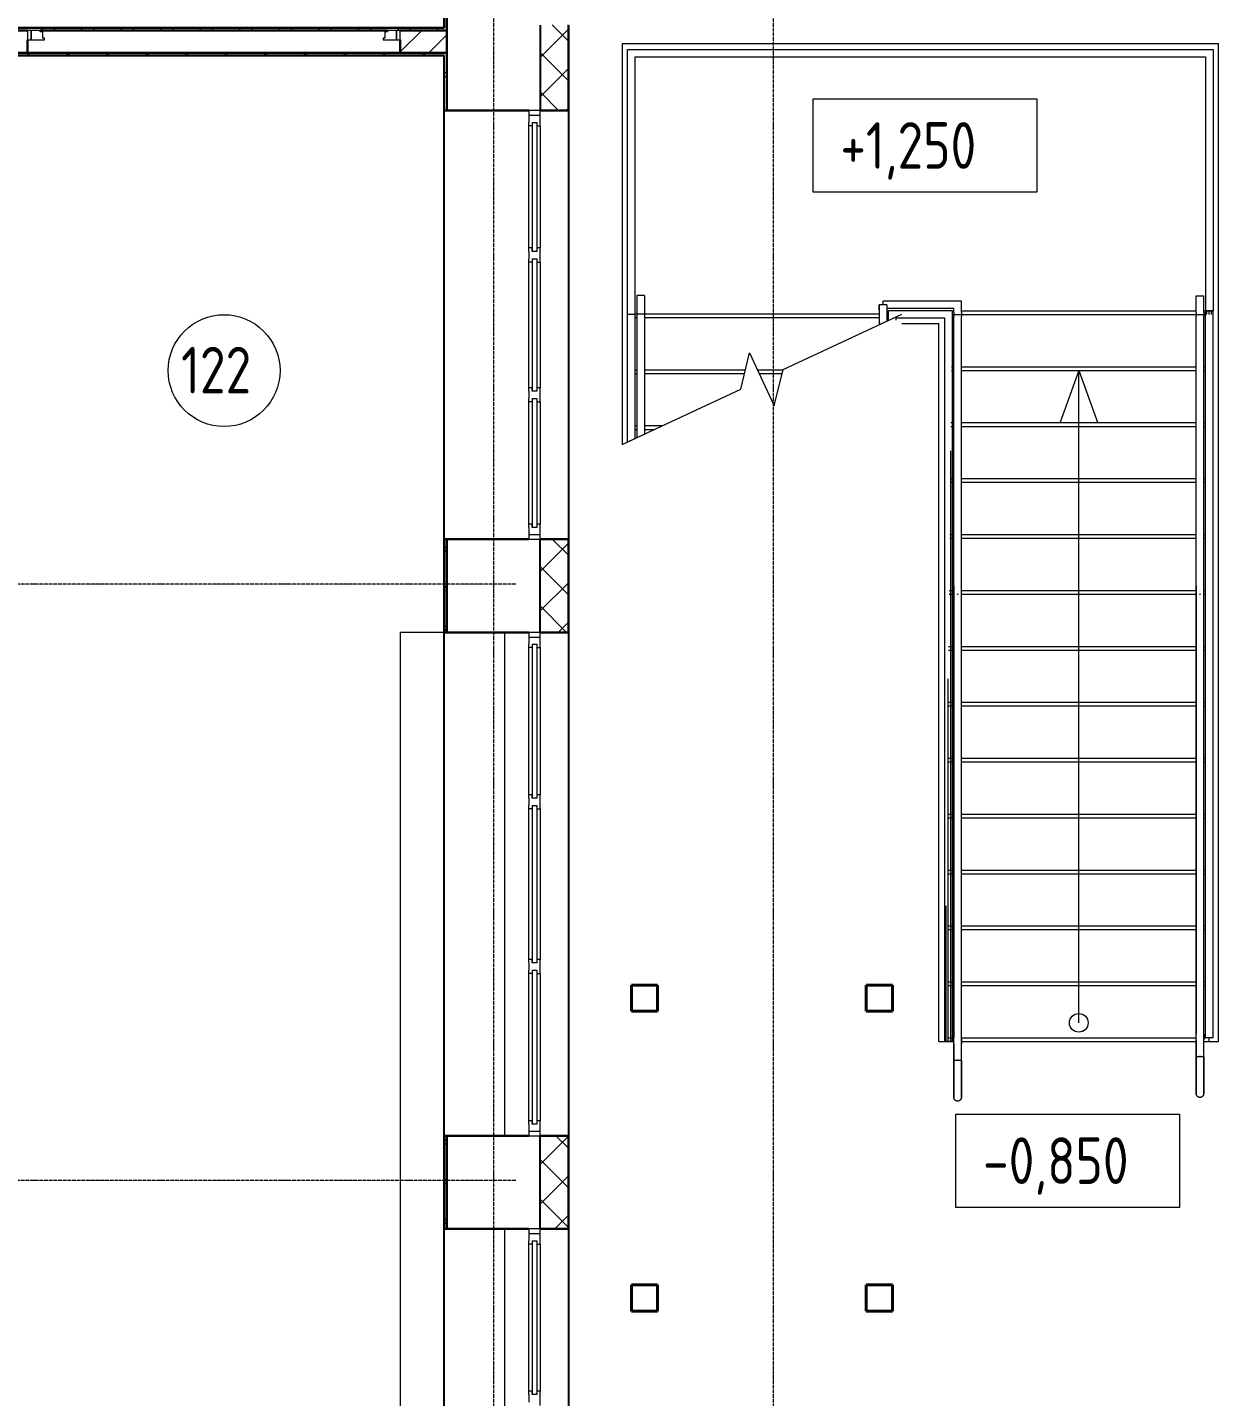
# Model space of a CAD drawing. Header units: millimetres. Extents: x -695119 to 412940, y -249585 to 622758.
# Drawn here: x 142063 to 148453, y -43080 to -35734 of the extents above; entities that cross this region are included whole.
import ezdxf

# ---------------------------------------------------------------- set-up
doc = ezdxf.new("R2010")
doc.units = ezdxf.units.MM
doc.linetypes.add('ADSK_Линия сетки', pattern=[25, 20, -2.5, 0, -2.5])
for name, color, linetype, lineweight in [('Каркас_Импост', 8, 'Continuous', 9), ('Лестницы', 8, 'Continuous', 9), ('Линии', 7, 'Continuous', 9), ('Марки помещений', 8, 'Continuous', 20), ('Монтажный зазор', 8, 'Continuous', 9), ('Несущие колонны', 252, 'Continuous', 18), ('Ограждение', 8, 'Continuous', 9), ('Оси', 252, 'Continuous', 9), ('Остекление', 8, 'Continuous', 9), ('Перекрытия', 7, 'Continuous', 18), ('Поручни', 8, 'Continuous', 9), ('Стены разрез', 7, 'Continuous', 30), ('Стены штриховка', 7, 'Continuous', 9), ('Текстовые примечания', 7, 'Continuous', 9), ('Типовые аннотации', 8, 'Continuous', 18), ('Элементы узлов', 8, 'Continuous', 18)]:
    doc.layers.add(name, color=color, linetype=linetype, lineweight=lineweight)
doc.layers.add('Стены', color=194, linetype='Continuous')
doc.styles.add('GOST 2.304 type A_1', font='', dxfattribs={"height": 350})
doc.styles.get('GOST 2.304 type A_1').set_extended_font_data('GOST 2.304 type A')

# ---------------------------------------------------------------- blocks, each defined once
blk = doc.blocks.new('1 этаж')
at = {"layer": 'Каркас_Импост', "color": 251, "true_color": 0x636466}
for p, q in [((-32686.8, -116927.4), (-32735.8, -116927.4)), ((-32735.8, -116927.4), (-32735.8, -116977.4)), ((-32686.8, -116935.4), (-32686.8, -116927.4)), ((-32672.8, -116935.4), (-32686.8, -116935.4)), ((-32672.8, -116969.4), (-32672.8, -116935.4)), ((-30824.8, -116935.4), (-30838.8, -116935.4)), ((-30838.8, -116935.4), (-30838.8, -116969.4)), ((-30824.8, -116927.4), (-30824.8, -116935.4)), ((-30775.8, -116927.4), (-30824.8, -116927.4)), ((-30775.8, -116977.4), (-30775.8, -116927.4)), ((-32735.8, -116977.4), (-32663.8, -116977.4)), ((-32663.8, -116969.4), (-32672.8, -116969.4)), ((-32663.8, -116977.4), (-32663.8, -116969.4)), ((-30838.8, -116969.4), (-30847.8, -116969.4)), ((-30847.8, -116969.4), (-30847.8, -116977.4)), ((-30847.8, -116977.4), (-30775.8, -116977.4)), ((-30065.8, -118094.4), (-30065.8, -117438.4)), ((-30005.8, -117438.4), (-30005.8, -118094.4)), ((-30065.8, -118844.4), (-30065.8, -118170.4)), ((-30005.8, -118170.4), (-30005.8, -118844.4)), ((-30065.8, -119576.4), (-30065.8, -118920.4)), ((-30005.8, -118920.4), (-30005.8, -119576.4)), ((-30065.8, -121027.7), (-30065.8, -120238.4)), ((-30005.8, -120238.4), (-30005.8, -121027.7)), ((-30065.8, -121911), (-30065.8, -121103.7)), ((-30005.8, -121103.7), (-30005.8, -121911)), ((-30065.8, -122776.4), (-30065.8, -121987)), ((-30005.8, -121987), (-30005.8, -122776.4)), ((-30065.8, -124227.7), (-30065.8, -123438.4)), ((-30005.8, -123438.4), (-30005.8, -124227.7))]:
    blk.add_line(p, q, dxfattribs=at)
at = {"layer": 'Каркас_Импост', "color": 251, "lineweight": 18, "true_color": 0x636466}
for p, q in [((-30005.8, -117357.4), (-30065.8, -117357.4)), ((-30065.8, -117357.4), (-30065.8, -117420.4)), ((-30005.8, -117438.4), (-30005.8, -117357.4)), ((-30065.8, -117438.4), (-30065.8, -117420.4)), ((-30047.8, -117438.4), (-30065.8, -117438.4)), ((-30047.8, -117420.4), (-30047.8, -117438.4)), ((-30047.8, -117420.4), (-30023.8, -117420.4)), ((-30023.8, -117420.4), (-30023.8, -117438.4)), ((-30023.8, -117438.4), (-30005.8, -117438.4)), ((-30065.8, -118112.4), (-30065.8, -118094.4)), ((-30047.8, -118094.4), (-30065.8, -118094.4)), ((-30065.8, -118112.4), (-30065.8, -118152.4)), ((-30047.8, -118112.4), (-30047.8, -118094.4)), ((-30023.8, -118112.4), (-30047.8, -118112.4)), ((-30005.8, -118094.4), (-30023.8, -118094.4)), ((-30023.8, -118094.4), (-30023.8, -118112.4)), ((-30005.8, -118170.4), (-30005.8, -118094.4)), ((-30065.8, -118170.4), (-30065.8, -118152.4)), ((-30047.8, -118170.4), (-30065.8, -118170.4)), ((-30047.8, -118152.4), (-30047.8, -118170.4)), ((-30047.8, -118152.4), (-30023.8, -118152.4)), ((-30023.8, -118152.4), (-30023.8, -118170.4)), ((-30023.8, -118170.4), (-30005.8, -118170.4)), ((-30065.8, -118862.4), (-30065.8, -118844.4)), ((-30047.8, -118844.4), (-30065.8, -118844.4)), ((-30047.8, -118862.4), (-30047.8, -118844.4)), ((-30005.8, -118844.4), (-30023.8, -118844.4)), ((-30023.8, -118844.4), (-30023.8, -118862.4)), ((-30005.8, -118920.4), (-30005.8, -118844.4)), ((-30065.8, -118862.4), (-30065.8, -118902.4)), ((-30065.8, -118920.4), (-30065.8, -118902.4)), ((-30047.8, -118920.4), (-30065.8, -118920.4)), ((-30023.8, -118862.4), (-30047.8, -118862.4)), ((-30047.8, -118902.4), (-30047.8, -118920.4)), ((-30047.8, -118902.4), (-30023.8, -118902.4)), ((-30023.8, -118902.4), (-30023.8, -118920.4)), ((-30023.8, -118920.4), (-30005.8, -118920.4)), ((-30065.8, -119594.4), (-30065.8, -119576.4)), ((-30047.8, -119576.4), (-30065.8, -119576.4)), ((-30047.8, -119594.4), (-30047.8, -119576.4)), ((-30005.8, -119576.4), (-30023.8, -119576.4)), ((-30023.8, -119576.4), (-30023.8, -119594.4)), ((-30005.8, -119657.4), (-30005.8, -119576.4)), ((-30065.8, -119594.4), (-30065.8, -119657.4)), ((-30065.8, -119657.4), (-30005.8, -119657.4)), ((-30023.8, -119594.4), (-30047.8, -119594.4)), ((-30005.8, -120157.4), (-30065.8, -120157.4)), ((-30065.8, -120157.4), (-30065.8, -120220.4)), ((-30005.8, -120238.4), (-30005.8, -120157.4)), ((-30065.8, -120238.4), (-30065.8, -120220.4)), ((-30047.8, -120238.4), (-30065.8, -120238.4)), ((-30047.8, -120220.4), (-30047.8, -120238.4)), ((-30047.8, -120220.4), (-30023.8, -120220.4)), ((-30023.8, -120220.4), (-30023.8, -120238.4)), ((-30023.8, -120238.4), (-30005.8, -120238.4)), ((-30065.8, -121045.7), (-30065.8, -121027.7)), ((-30047.8, -121027.7), (-30065.8, -121027.7)), ((-30065.8, -121045.7), (-30065.8, -121085.7)), ((-30047.8, -121045.7), (-30047.8, -121027.7)), ((-30023.8, -121045.7), (-30047.8, -121045.7)), ((-30005.8, -121027.7), (-30023.8, -121027.7)), ((-30023.8, -121027.7), (-30023.8, -121045.7)), ((-30005.8, -121103.7), (-30005.8, -121027.7)), ((-30065.8, -121103.7), (-30065.8, -121085.7)), ((-30047.8, -121103.7), (-30065.8, -121103.7)), ((-30047.8, -121085.7), (-30047.8, -121103.7)), ((-30047.8, -121085.7), (-30023.8, -121085.7)), ((-30023.8, -121085.7), (-30023.8, -121103.7)), ((-30023.8, -121103.7), (-30005.8, -121103.7)), ((-30065.8, -121929), (-30065.8, -121911)), ((-30047.8, -121911), (-30065.8, -121911)), ((-30065.8, -121929), (-30065.8, -121969)), ((-30047.8, -121929), (-30047.8, -121911)), ((-30023.8, -121929), (-30047.8, -121929)), ((-30005.8, -121911), (-30023.8, -121911)), ((-30023.8, -121911), (-30023.8, -121929)), ((-30005.8, -121987), (-30005.8, -121911)), ((-30065.8, -121987), (-30065.8, -121969)), ((-30047.8, -121987), (-30065.8, -121987)), ((-30047.8, -121969), (-30047.8, -121987)), ((-30047.8, -121969), (-30023.8, -121969)), ((-30023.8, -121969), (-30023.8, -121987)), ((-30023.8, -121987), (-30005.8, -121987)), ((-30065.8, -122794.4), (-30065.8, -122776.4)), ((-30047.8, -122776.4), (-30065.8, -122776.4)), ((-30065.8, -122794.4), (-30065.8, -122857.4)), ((-30047.8, -122794.4), (-30047.8, -122776.4)), ((-30023.8, -122794.4), (-30047.8, -122794.4)), ((-30005.8, -122776.4), (-30023.8, -122776.4)), ((-30023.8, -122776.4), (-30023.8, -122794.4)), ((-30005.8, -122857.4), (-30005.8, -122776.4)), ((-30065.8, -122857.4), (-30005.8, -122857.4)), ((-30005.8, -123357.4), (-30065.8, -123357.4)), ((-30065.8, -123357.4), (-30065.8, -123420.4)), ((-30005.8, -123438.4), (-30005.8, -123357.4)), ((-30065.8, -123438.4), (-30065.8, -123420.4)), ((-30047.8, -123438.4), (-30065.8, -123438.4)), ((-30047.8, -123420.4), (-30047.8, -123438.4)), ((-30047.8, -123420.4), (-30023.8, -123420.4)), ((-30023.8, -123420.4), (-30023.8, -123438.4)), ((-30023.8, -123438.4), (-30005.8, -123438.4)), ((-30065.8, -124245.7), (-30065.8, -124227.7)), ((-30047.8, -124227.7), (-30065.8, -124227.7)), ((-30065.8, -124245.7), (-30065.8, -124285.7)), ((-30047.8, -124245.7), (-30047.8, -124227.7)), ((-30023.8, -124245.7), (-30047.8, -124245.7)), ((-30005.8, -124227.7), (-30023.8, -124227.7)), ((-30023.8, -124227.7), (-30023.8, -124245.7)), ((-30005.8, -124303.7), (-30005.8, -124227.7))]:
    blk.add_line(p, q, dxfattribs=at)
at = {"layer": 'Лестницы', "color": 251, "true_color": 0x636466}
for p, q in [((-29565.8, -116999.4), (-29565.8, -118473.1)), ((-26365.8, -116999.4), (-29565.8, -116999.4)), ((-26365.8, -118127.7), (-26365.8, -116999.4)), ((-26365.8, -122351.5), (-26365.8, -118127.7)), ((-29565.8, -118473.1), (-29565.8, -119148.8)), ((-28185.8, -118449.4), (-29495.8, -118449.4)), ((-29485.8, -118469.4), (-29495.8, -118469.4)), ((-28185.8, -118469.4), (-29445.8, -118469.4)), ((-28702.5, -118746.3), (-28065.8, -118449.4)), ((-28135.8, -118449.4), (-28145.8, -118449.4)), ((-28135.8, -118469.4), (-28145.8, -118469.4)), ((-27796.5, -118451.5), (-26435.8, -118451.5)), ((-27795.9, -118431.5), (-27785.8, -118431.5)), ((-27745.8, -118431.5), (-26485.8, -118431.5)), ((-26445.8, -118431.5), (-26435.8, -118431.5)), ((-26415.8, -118451.5), (-26415.8, -118431.5)), ((-28065.8, -118499.4), (-27865.8, -118499.4)), ((-27865.8, -122351.5), (-27865.8, -118499.4)), ((-28929.1, -118851.9), (-28881.8, -118657.5)), ((-28881.8, -118657.5), (-28749.8, -118940.7)), ((-29485.8, -118749.4), (-29495.8, -118749.4)), ((-29485.8, -118769.4), (-29495.8, -118769.4)), ((-28904.2, -118749.4), (-29445.8, -118749.4)), ((-28909, -118769.4), (-29445.8, -118769.4)), ((-28703.3, -118749.4), (-28839, -118749.4)), ((-28708.1, -118769.4), (-28829.7, -118769.4)), ((-28749.8, -118940.7), (-28702.5, -118746.3)), ((-27798.9, -118751.5), (-27785.8, -118751.5)), ((-27798.7, -118731.5), (-27785.8, -118731.5)), ((-27745.8, -118731.5), (-26485.8, -118731.5)), ((-27745.8, -118751.5), (-26485.8, -118751.5)), ((-26445.8, -118731.5), (-26435.8, -118731.5)), ((-26445.8, -118751.5), (-26435.8, -118751.5)), ((-29565.8, -119148.8), (-28929.1, -118851.9)), ((-29485.8, -119049.4), (-29495.8, -119049.4)), ((-29485.8, -119069.4), (-29495.8, -119069.4)), ((-29352.5, -119049.4), (-29445.8, -119049.4)), ((-29395.4, -119069.4), (-29445.8, -119069.4)), ((-27802, -119051.5), (-27785.8, -119051.5)), ((-27801.8, -119031.5), (-27785.8, -119031.5)), ((-27745.8, -119031.5), (-26485.8, -119031.5)), ((-27745.8, -119051.5), (-26485.8, -119051.5)), ((-26445.8, -119031.5), (-26435.8, -119031.5)), ((-26445.8, -119051.5), (-26435.8, -119051.5)), ((-27805.2, -119351.5), (-27785.8, -119351.5)), ((-27805, -119331.5), (-27785.8, -119331.5)), ((-27745.8, -119331.5), (-26485.8, -119331.5)), ((-27745.8, -119351.5), (-26485.8, -119351.5)), ((-26445.8, -119331.5), (-26435.8, -119331.5)), ((-26445.8, -119351.5), (-26435.8, -119351.5)), ((-27808.2, -119651.5), (-27785.8, -119651.5)), ((-27808.1, -119631.5), (-27785.8, -119631.5)), ((-27745.8, -119631.5), (-26485.8, -119631.5)), ((-27745.8, -119651.5), (-26485.8, -119651.5)), ((-26445.8, -119631.5), (-26435.8, -119631.5)), ((-26445.8, -119651.5), (-26435.8, -119651.5)), ((-27811.2, -119951.5), (-27785.8, -119951.5)), ((-27811, -119931.5), (-27785.8, -119931.5)), ((-27745.8, -119931.5), (-26485.8, -119931.5)), ((-27745.8, -119951.5), (-26485.8, -119951.5)), ((-26445.8, -119931.5), (-26435.8, -119931.5)), ((-26445.8, -119951.5), (-26435.8, -119951.5)), ((-27814.1, -120231.5), (-27785.8, -120231.5)), ((-27745.8, -120231.5), (-26485.8, -120231.5)), ((-26445.8, -120231.5), (-26435.8, -120231.5)), ((-27814.3, -120251.5), (-27785.8, -120251.5)), ((-27745.8, -120251.5), (-26485.8, -120251.5)), ((-26445.8, -120251.5), (-26435.8, -120251.5)), ((-27815.8, -120551.5), (-27815.8, -120406.7)), ((-27815.8, -120531.5), (-27785.8, -120531.5)), ((-27745.8, -120531.5), (-26485.8, -120531.5)), ((-26445.8, -120531.5), (-26435.8, -120531.5)), ((-27815.8, -120851.5), (-27815.8, -120551.5)), ((-27815.8, -120551.5), (-27785.8, -120551.5)), ((-27745.8, -120551.5), (-26485.8, -120551.5)), ((-26445.8, -120551.5), (-26435.8, -120551.5)), ((-27815.8, -120831.5), (-27785.8, -120831.5)), ((-27745.8, -120831.5), (-26485.8, -120831.5)), ((-26445.8, -120831.5), (-26435.8, -120831.5)), ((-27815.8, -121151.5), (-27815.8, -120851.5)), ((-27815.8, -120851.5), (-27785.8, -120851.5)), ((-27745.8, -120851.5), (-26485.8, -120851.5)), ((-26445.8, -120851.5), (-26435.8, -120851.5)), ((-27815.8, -121131.5), (-27785.8, -121131.5)), ((-27745.8, -121131.5), (-26485.8, -121131.5)), ((-26445.8, -121131.5), (-26435.8, -121131.5)), ((-27815.8, -121451.5), (-27815.8, -121151.5)), ((-27815.8, -121151.5), (-27785.8, -121151.5)), ((-27745.8, -121151.5), (-26485.8, -121151.5)), ((-26445.8, -121151.5), (-26435.8, -121151.5)), ((-27815.8, -121431.5), (-27785.8, -121431.5)), ((-27815.8, -121751.5), (-27815.8, -121451.5)), ((-27815.8, -121451.5), (-27785.8, -121451.5)), ((-27745.8, -121431.5), (-26485.8, -121431.5)), ((-27745.8, -121451.5), (-26485.8, -121451.5)), ((-26445.8, -121431.5), (-26435.8, -121431.5)), ((-26445.8, -121451.5), (-26435.8, -121451.5)), ((-27815.8, -121731.5), (-27785.8, -121731.5)), ((-27815.8, -122051.5), (-27815.8, -121751.5)), ((-27815.8, -121751.5), (-27785.8, -121751.5)), ((-27745.8, -121731.5), (-26485.8, -121731.5)), ((-27745.8, -121751.5), (-26485.8, -121751.5)), ((-26445.8, -121731.5), (-26435.8, -121731.5)), ((-26445.8, -121751.5), (-26435.8, -121751.5)), ((-27815.8, -122031.5), (-27785.8, -122031.5)), ((-27815.8, -122351.5), (-27815.8, -122051.5)), ((-27815.8, -122051.5), (-27785.8, -122051.5)), ((-27745.8, -122031.5), (-26485.8, -122031.5)), ((-27745.8, -122051.5), (-26485.8, -122051.5)), ((-26445.8, -122031.5), (-26435.8, -122031.5)), ((-26445.8, -122051.5), (-26435.8, -122051.5)), ((-27865.8, -122351.5), (-27815.8, -122351.5)), ((-27815.8, -122331.5), (-27785.8, -122331.5)), ((-27815.8, -122351.5), (-27785.8, -122351.5)), ((-27745.8, -122331.5), (-26485.8, -122331.5)), ((-27745.8, -122351.5), (-26485.8, -122351.5)), ((-26445.8, -122331.5), (-26435.8, -122331.5)), ((-26445.8, -122351.5), (-26415.8, -122351.5)), ((-26415.8, -122351.5), (-26415.8, -122331.5)), ((-26415.8, -122351.5), (-26365.8, -122351.5))]:
    blk.add_line(p, q, dxfattribs=at)
at = {"layer": 'Линии', "color": 251, "true_color": 0x636466}
for p, q in [((-28540.9, -117295), (-27340.9, -117295)), ((-28540.9, -117795), (-28540.9, -117295)), ((-27340.9, -117295), (-27340.9, -117795)), ((-27340.9, -117795), (-28540.9, -117795)), ((-27775.4, -122741.5), (-26575.4, -122741.5)), ((-27775.4, -123241.5), (-27775.4, -122741.5)), ((-26575.4, -122741.5), (-26575.4, -123241.5)), ((-26575.4, -123241.5), (-27775.4, -123241.5))]:
    blk.add_line(p, q, dxfattribs=at)
at = {"layer": 'Марки помещений', "color": 251, "true_color": 0x636466}
blk.add_circle((-31700.7, -118752.3), 300, dxfattribs=at)
at = {"layer": 'Монтажный зазор', "color": 251, "true_color": 0x636466}
for p, q in [((-32755.8, -116927.4), (-32755.8, -116977.4)), ((-32735.8, -116927.4), (-32755.8, -116927.4)), ((-32735.8, -116977.4), (-32735.8, -116927.4)), ((-30755.8, -116927.4), (-30775.8, -116927.4)), ((-30775.8, -116927.4), (-30775.8, -116977.4)), ((-30755.8, -116977.4), (-30755.8, -116927.4)), ((-32755.8, -116977.4), (-32735.8, -116977.4)), ((-30775.8, -116977.4), (-30755.8, -116977.4)), ((-30065.8, -117382.4), (-30005.8, -117382.4)), ((-30065.8, -119632.4), (-30005.8, -119632.4)), ((-30065.8, -120182.4), (-30005.8, -120182.4)), ((-30065.8, -122832.4), (-30005.8, -122832.4)), ((-30065.8, -123382.4), (-30005.8, -123382.4))]:
    blk.add_line(p, q, dxfattribs=at)
at = {"layer": 'Несущие колонны', "color": 251, "lineweight": 40, "true_color": 0x636466}
for p, q in [((-29515.8, -122189.4), (-29515.8, -122049.4)), ((-29515.8, -122049.4), (-29375.8, -122049.4)), ((-29375.8, -122049.4), (-29515.8, -122049.4)), ((-29515.8, -122049.4), (-29515.8, -122189.4)), ((-29375.8, -122049.4), (-29375.8, -122189.4)), ((-29375.8, -122189.4), (-29375.8, -122049.4)), ((-28255.8, -122189.4), (-28255.8, -122049.4)), ((-28255.8, -122049.4), (-28115.8, -122049.4)), ((-28115.8, -122049.4), (-28255.8, -122049.4)), ((-28255.8, -122049.4), (-28255.8, -122189.4)), ((-28115.8, -122049.4), (-28115.8, -122189.4)), ((-28115.8, -122189.4), (-28115.8, -122049.4)), ((-29375.8, -122189.4), (-29515.8, -122189.4)), ((-29515.8, -122189.4), (-29375.8, -122189.4)), ((-28115.8, -122189.4), (-28255.8, -122189.4)), ((-28255.8, -122189.4), (-28115.8, -122189.4)), ((-29515.8, -123797.4), (-29515.8, -123657.4)), ((-29515.8, -123657.4), (-29375.8, -123657.4)), ((-29375.8, -123657.4), (-29515.8, -123657.4)), ((-29515.8, -123657.4), (-29515.8, -123797.4)), ((-29375.8, -123657.4), (-29375.8, -123797.4)), ((-29375.8, -123797.4), (-29375.8, -123657.4)), ((-28255.8, -123797.4), (-28255.8, -123657.4)), ((-28255.8, -123657.4), (-28115.8, -123657.4)), ((-28115.8, -123657.4), (-28255.8, -123657.4)), ((-28255.8, -123657.4), (-28255.8, -123797.4)), ((-28115.8, -123657.4), (-28115.8, -123797.4)), ((-28115.8, -123797.4), (-28115.8, -123657.4)), ((-29375.8, -123797.4), (-29515.8, -123797.4)), ((-29515.8, -123797.4), (-29375.8, -123797.4)), ((-28115.8, -123797.4), (-28255.8, -123797.4)), ((-28255.8, -123797.4), (-28115.8, -123797.4))]:
    blk.add_line(p, q, dxfattribs=at)
at = {"layer": 'Ограждение', "color": 251, "true_color": 0x636466}
for p, q in [((-29445.8, -118349.4), (-29485.8, -118349.4)), ((-29485.8, -118349.4), (-29485.8, -118437.6)), ((-29445.8, -118349.4), (-29445.8, -118437.6)), ((-28145.8, -118399.4), (-28185.8, -118399.4)), ((-28185.8, -118399.4), (-28185.8, -118427)), ((-28185.8, -118427), (-28185.8, -118399.4)), ((-28165.8, -118399.4), (-28165.8, -118379.4)), ((-28115.8, -118379.4), (-28165.8, -118379.4)), ((-28115.8, -118379.4), (-28165.8, -118379.4)), ((-28145.8, -118399.4), (-28145.8, -118427)), ((-27745.8, -118379.4), (-28115.8, -118379.4)), ((-27745.8, -118439.7), (-27745.8, -118379.4)), ((-26485.8, -118351.5), (-26445.8, -118351.5)), ((-26485.8, -118439.7), (-26485.8, -118351.5)), ((-26445.8, -118439.7), (-26445.8, -118351.5)), ((-29485.8, -118437.6), (-29485.8, -118459.9)), ((-29485.8, -118437.6), (-29485.8, -118459.9)), ((-29485.8, -118459.9), (-29485.8, -119111.5)), ((-29445.8, -118437.6), (-29445.8, -118459.9)), ((-29445.8, -118437.6), (-29445.8, -118459.9)), ((-29445.8, -118459.9), (-29445.8, -119092.9)), ((-28185.8, -118427), (-28185.8, -118505.3)), ((-28185.8, -118505.3), (-28145.8, -118486.7)), ((-28115.8, -118419.4), (-28145.8, -118419.4)), ((-28145.8, -118427), (-28145.8, -118486.7)), ((-27785.8, -118419.4), (-28115.8, -118419.4)), ((-27785.8, -118439.7), (-27785.8, -118419.4)), ((-27785.8, -118439.7), (-27785.8, -118462)), ((-27785.8, -118439.7), (-27785.8, -118462)), ((-27785.8, -122340.9), (-27785.8, -118462)), ((-27745.8, -118439.7), (-27745.8, -118462)), ((-27745.8, -118439.7), (-27745.8, -118462)), ((-27745.8, -122340.9), (-27745.8, -118462)), ((-26485.8, -118439.7), (-26485.8, -118462)), ((-26485.8, -118439.7), (-26485.8, -118462)), ((-26485.8, -122320.9), (-26485.8, -118462)), ((-26445.8, -118439.7), (-26445.8, -118462)), ((-26445.8, -118439.7), (-26445.8, -118462)), ((-26445.8, -122320.9), (-26445.8, -118462)), ((-29485.8, -119111.5), (-29445.8, -119092.9)), ((-27785.8, -119906.7), (-27785.8, -122332)), ((-27745.8, -122332), (-27745.8, -119906.7)), ((-26485.8, -119906.7), (-26485.8, -122312)), ((-26445.8, -122312), (-26445.8, -119906.7)), ((-27785.8, -122363.3), (-27785.8, -122340.9)), ((-27785.8, -122363.3), (-27785.8, -122451.5)), ((-27785.8, -122451.5), (-27785.8, -122363.3)), ((-27745.8, -122363.3), (-27745.8, -122340.9)), ((-27745.8, -122451.5), (-27745.8, -122363.3)), ((-27745.8, -122451.5), (-27745.8, -122363.3)), ((-26485.8, -122343.3), (-26485.8, -122320.9)), ((-26485.8, -122343.3), (-26485.8, -122431.5)), ((-26485.8, -122431.5), (-26485.8, -122343.3)), ((-26445.8, -122343.3), (-26445.8, -122320.9)), ((-26445.8, -122431.5), (-26445.8, -122343.3)), ((-26445.8, -122431.5), (-26445.8, -122343.3)), ((-27785.8, -122451.5), (-27745.8, -122451.5)), ((-27768.1, -122451.5), (-27763.5, -122451.5)), ((-27765.8, -122451.5), (-27768.1, -122451.5)), ((-27763.5, -122451.5), (-27765.8, -122451.5)), ((-26485.8, -122431.5), (-26445.8, -122431.5)), ((-26468.1, -122431.5), (-26463.5, -122431.5)), ((-26465.8, -122431.5), (-26468.1, -122431.5)), ((-26463.5, -122431.5), (-26465.8, -122431.5))]:
    blk.add_line(p, q, dxfattribs=at)
at = {"layer": 'Ограждение', "color": 251, "true_color": 0x636466, "flags": 128}
for points in [[(-27769.7, -119950.6), (-27765.8, -119951.5), (-27761.9, -119950.6)], [(-26469.7, -119950.6), (-26465.8, -119951.5), (-26461.9, -119950.6)], [(-27785.8, -122363.3), (-27785.8, -122360.5), (-27785.8, -122357.7), (-27785.8, -122354.9), (-27785.8, -122352.1), (-27785.8, -122349.4), (-27785.8, -122346.6), (-27785.8, -122343.9), (-27785.8, -122341.2), (-27785.8, -122338.6), (-27785.8, -122336), (-27785.8, -122333.4), (-27785.8, -122332)], [(-27745.8, -122332), (-27745.8, -122334.5), (-27745.8, -122337.1), (-27745.8, -122339.7), (-27745.8, -122342.3), (-27745.8, -122345), (-27745.8, -122347.7), (-27745.8, -122350.5), (-27745.8, -122353.2), (-27745.8, -122356), (-27745.8, -122358.8), (-27745.8, -122361.6), (-27745.8, -122363.3)], [(-26485.8, -122343.3), (-26485.8, -122340.5), (-26485.8, -122337.7), (-26485.8, -122334.9), (-26485.8, -122332.1), (-26485.8, -122329.4), (-26485.8, -122326.6), (-26485.8, -122323.9), (-26485.8, -122321.2), (-26485.8, -122318.6), (-26485.8, -122316), (-26485.8, -122313.4), (-26485.8, -122312)], [(-26445.8, -122312), (-26445.8, -122314.5), (-26445.8, -122317.1), (-26445.8, -122319.7), (-26445.8, -122322.3), (-26445.8, -122325), (-26445.8, -122327.7), (-26445.8, -122330.5), (-26445.8, -122333.2), (-26445.8, -122336), (-26445.8, -122338.8), (-26445.8, -122341.6), (-26445.8, -122343.3)], [(-27785.8, -122451.5), (-27785.8, -122459.5), (-27785.8, -122467.4), (-27785.8, -122475.4), (-27785.8, -122483.3), (-27785.8, -122491.2), (-27785.8, -122499), (-27785.8, -122506.7), (-27785.8, -122514.4), (-27785.8, -122521.9), (-27785.8, -122529.3), (-27785.8, -122536.6), (-27785.8, -122543.8), (-27785.8, -122550.8), (-27785.8, -122557.7), (-27785.8, -122564.4), (-27785.8, -122570.9), (-27785.8, -122577.2), (-27785.8, -122583.3), (-27785.8, -122589.2), (-27785.8, -122594.9), (-27785.8, -122600.4), (-27785.8, -122605.6), (-27785.8, -122610.6), (-27785.8, -122615.3), (-27785.8, -122619.7), (-27785.8, -122623.9), (-27785.8, -122627.8), (-27785.8, -122631.5), (-27785.8, -122634.8), (-27785.8, -122637.9), (-27785.8, -122640.6), (-27785.8, -122643.1), (-27785.8, -122645.2), (-27785.8, -122647), (-27785.8, -122648.5), (-27785.8, -122649.7), (-27785.8, -122650.6), (-27785.8, -122651.2), (-27785.8, -122651.4), (-27785.8, -122651.5)], [(-27785.8, -122651.5), (-27785.8, -122651.3), (-27785.8, -122650.8), (-27785.8, -122650), (-27785.8, -122648.9), (-27785.8, -122647.5), (-27785.8, -122645.7), (-27785.8, -122643.7), (-27785.8, -122641.3), (-27785.8, -122638.6), (-27785.8, -122635.7), (-27785.8, -122632.4), (-27785.8, -122628.9), (-27785.8, -122625), (-27785.8, -122620.9), (-27785.8, -122616.5), (-27785.8, -122611.9), (-27785.8, -122607), (-27785.8, -122601.8), (-27785.8, -122596.4), (-27785.8, -122590.8), (-27785.8, -122584.9), (-27785.8, -122578.9), (-27785.8, -122572.6), (-27785.8, -122566.2), (-27785.8, -122559.5), (-27785.8, -122552.7), (-27785.8, -122545.7), (-27785.8, -122538.6), (-27785.8, -122531.3), (-27785.8, -122523.9), (-27785.8, -122516.4), (-27785.8, -122508.8), (-27785.8, -122501.1), (-27785.8, -122493.3), (-27785.8, -122485.4), (-27785.8, -122477.5), (-27785.8, -122469.6), (-27785.8, -122461.6), (-27785.8, -122453.6), (-27785.8, -122451.5)], [(-27745.8, -122451.5), (-27745.8, -122459.5), (-27745.8, -122467.4), (-27745.8, -122475.4), (-27745.8, -122483.3), (-27745.8, -122491.2), (-27745.8, -122499), (-27745.8, -122506.7), (-27745.8, -122514.4), (-27745.8, -122521.9), (-27745.8, -122529.3), (-27745.8, -122536.6), (-27745.8, -122543.8), (-27745.8, -122550.8), (-27745.8, -122557.7), (-27745.8, -122564.4), (-27745.8, -122570.9), (-27745.8, -122577.2), (-27745.8, -122583.3), (-27745.8, -122589.2), (-27745.8, -122594.9), (-27745.8, -122600.4), (-27745.8, -122605.6), (-27745.8, -122610.6), (-27745.8, -122615.3), (-27745.8, -122619.7), (-27745.8, -122623.9), (-27745.8, -122627.8), (-27745.8, -122631.5), (-27745.8, -122634.8), (-27745.8, -122637.9), (-27745.8, -122640.6), (-27745.8, -122643.1), (-27745.8, -122645.2), (-27745.8, -122647), (-27745.8, -122648.5), (-27745.8, -122649.7), (-27745.8, -122650.6), (-27745.8, -122651.2), (-27745.8, -122651.4), (-27745.8, -122651.5)], [(-27745.8, -122651.5), (-27745.8, -122651.3), (-27745.8, -122650.8), (-27745.8, -122650), (-27745.8, -122648.9), (-27745.8, -122647.5), (-27745.8, -122645.7), (-27745.8, -122643.7), (-27745.8, -122641.3), (-27745.8, -122638.6), (-27745.8, -122635.7), (-27745.8, -122632.4), (-27745.8, -122628.9), (-27745.8, -122625), (-27745.8, -122620.9), (-27745.8, -122616.5), (-27745.8, -122611.9), (-27745.8, -122607), (-27745.8, -122601.8), (-27745.8, -122596.4), (-27745.8, -122590.8), (-27745.8, -122584.9), (-27745.8, -122578.9), (-27745.8, -122572.6), (-27745.8, -122566.2), (-27745.8, -122559.5), (-27745.8, -122552.7), (-27745.8, -122545.7), (-27745.8, -122538.6), (-27745.8, -122531.3), (-27745.8, -122523.9), (-27745.8, -122516.4), (-27745.8, -122508.8), (-27745.8, -122501.1), (-27745.8, -122493.3), (-27745.8, -122485.4), (-27745.8, -122477.5), (-27745.8, -122469.6), (-27745.8, -122461.6), (-27745.8, -122453.6), (-27745.8, -122451.5)], [(-26485.8, -122431.5), (-26485.8, -122439.5), (-26485.8, -122447.4), (-26485.8, -122455.4), (-26485.8, -122463.3), (-26485.8, -122471.2), (-26485.8, -122479), (-26485.8, -122486.7), (-26485.8, -122494.4), (-26485.8, -122501.9), (-26485.8, -122509.3), (-26485.8, -122516.6), (-26485.8, -122523.8), (-26485.8, -122530.8), (-26485.8, -122537.7), (-26485.8, -122544.4), (-26485.8, -122550.9), (-26485.8, -122557.2), (-26485.8, -122563.3), (-26485.8, -122569.2), (-26485.8, -122574.9), (-26485.8, -122580.4), (-26485.8, -122585.6), (-26485.8, -122590.6), (-26485.8, -122595.3), (-26485.8, -122599.7), (-26485.8, -122603.9), (-26485.8, -122607.8), (-26485.8, -122611.5), (-26485.8, -122614.8), (-26485.8, -122617.9), (-26485.8, -122620.6), (-26485.8, -122623.1), (-26485.8, -122625.2), (-26485.8, -122627), (-26485.8, -122628.5), (-26485.8, -122629.7), (-26485.8, -122630.6), (-26485.8, -122631.2), (-26485.8, -122631.4), (-26485.8, -122631.5)], [(-26485.8, -122631.5), (-26485.8, -122631.3), (-26485.8, -122630.8), (-26485.8, -122630), (-26485.8, -122628.9), (-26485.8, -122627.5), (-26485.8, -122625.7), (-26485.8, -122623.7), (-26485.8, -122621.3), (-26485.8, -122618.6), (-26485.8, -122615.7), (-26485.8, -122612.4), (-26485.8, -122608.9), (-26485.8, -122605), (-26485.8, -122600.9), (-26485.8, -122596.5), (-26485.8, -122591.9), (-26485.8, -122587), (-26485.8, -122581.8), (-26485.8, -122576.4), (-26485.8, -122570.8), (-26485.8, -122564.9), (-26485.8, -122558.9), (-26485.8, -122552.6), (-26485.8, -122546.2), (-26485.8, -122539.5), (-26485.8, -122532.7), (-26485.8, -122525.7), (-26485.8, -122518.6), (-26485.8, -122511.3), (-26485.8, -122503.9), (-26485.8, -122496.4), (-26485.8, -122488.8), (-26485.8, -122481.1), (-26485.8, -122473.3), (-26485.8, -122465.4), (-26485.8, -122457.5), (-26485.8, -122449.6), (-26485.8, -122441.6), (-26485.8, -122433.6), (-26485.8, -122431.5)], [(-26445.8, -122431.5), (-26445.8, -122439.5), (-26445.8, -122447.4), (-26445.8, -122455.4), (-26445.8, -122463.3), (-26445.8, -122471.2), (-26445.8, -122479), (-26445.8, -122486.7), (-26445.8, -122494.4), (-26445.8, -122501.9), (-26445.8, -122509.3), (-26445.8, -122516.6), (-26445.8, -122523.8), (-26445.8, -122530.8), (-26445.8, -122537.7), (-26445.8, -122544.4), (-26445.8, -122550.9), (-26445.8, -122557.2), (-26445.8, -122563.3), (-26445.8, -122569.2), (-26445.8, -122574.9), (-26445.8, -122580.4), (-26445.8, -122585.6), (-26445.8, -122590.6), (-26445.8, -122595.3), (-26445.8, -122599.7), (-26445.8, -122603.9), (-26445.8, -122607.8), (-26445.8, -122611.5), (-26445.8, -122614.8), (-26445.8, -122617.9), (-26445.8, -122620.6), (-26445.8, -122623.1), (-26445.8, -122625.2), (-26445.8, -122627), (-26445.8, -122628.5), (-26445.8, -122629.7), (-26445.8, -122630.6), (-26445.8, -122631.2), (-26445.8, -122631.4), (-26445.8, -122631.5)], [(-26445.8, -122631.5), (-26445.8, -122631.3), (-26445.8, -122630.8), (-26445.8, -122630), (-26445.8, -122628.9), (-26445.8, -122627.5), (-26445.8, -122625.7), (-26445.8, -122623.7), (-26445.8, -122621.3), (-26445.8, -122618.6), (-26445.8, -122615.7), (-26445.8, -122612.4), (-26445.8, -122608.9), (-26445.8, -122605), (-26445.8, -122600.9), (-26445.8, -122596.5), (-26445.8, -122591.9), (-26445.8, -122587), (-26445.8, -122581.8), (-26445.8, -122576.4), (-26445.8, -122570.8), (-26445.8, -122564.9), (-26445.8, -122558.9), (-26445.8, -122552.6), (-26445.8, -122546.2), (-26445.8, -122539.5), (-26445.8, -122532.7), (-26445.8, -122525.7), (-26445.8, -122518.6), (-26445.8, -122511.3), (-26445.8, -122503.9), (-26445.8, -122496.4), (-26445.8, -122488.8), (-26445.8, -122481.1), (-26445.8, -122473.3), (-26445.8, -122465.4), (-26445.8, -122457.5), (-26445.8, -122449.6), (-26445.8, -122441.6), (-26445.8, -122433.6), (-26445.8, -122431.5)], [(-27765.8, -122671.5), (-27766.6, -122671.4), (-27767.4, -122671.4), (-27768.2, -122671.3), (-27769, -122671.2), (-27769.8, -122671.1), (-27770.6, -122670.9), (-27771.3, -122670.7), (-27772.1, -122670.4), (-27772.9, -122670.2), (-27773.6, -122669.9), (-27774.3, -122669.5), (-27775, -122669.2), (-27775.7, -122668.8), (-27776.4, -122668.4), (-27777.1, -122668), (-27777.8, -122667.5), (-27778.4, -122667), (-27779, -122666.5), (-27779.6, -122666), (-27780.2, -122665.4), (-27780.7, -122664.8), (-27781.2, -122664.2), (-27781.7, -122663.6), (-27782.2, -122662.9), (-27782.6, -122662.3), (-27783.1, -122661.6), (-27783.4, -122660.9), (-27783.8, -122660.2), (-27784.1, -122659.4), (-27784.4, -122658.7), (-27784.7, -122657.9), (-27785, -122657.2), (-27785.2, -122656.4), (-27785.4, -122655.6), (-27785.5, -122654.9), (-27785.6, -122654.1), (-27785.7, -122653.3), (-27785.8, -122652.5), (-27785.8, -122651.7), (-27785.8, -122651.5)], [(-27745.8, -122651.5), (-27745.8, -122652.3), (-27745.9, -122653.1), (-27746, -122653.8), (-27746.1, -122654.6), (-27746.2, -122655.4), (-27746.4, -122656.2), (-27746.6, -122657), (-27746.8, -122657.7), (-27747.1, -122658.5), (-27747.4, -122659.2), (-27747.7, -122660), (-27748.1, -122660.7), (-27748.4, -122661.4), (-27748.9, -122662.1), (-27749.3, -122662.7), (-27749.8, -122663.4), (-27750.3, -122664), (-27750.8, -122664.6), (-27751.3, -122665.2), (-27751.9, -122665.8), (-27752.5, -122666.3), (-27753.1, -122666.9), (-27753.7, -122667.4), (-27754.3, -122667.8), (-27755, -122668.3), (-27755.7, -122668.7), (-27756.4, -122669.1), (-27757.1, -122669.5), (-27757.8, -122669.8), (-27758.6, -122670.1), (-27759.3, -122670.4), (-27760.1, -122670.6), (-27760.8, -122670.8), (-27761.6, -122671), (-27762.4, -122671.2), (-27763.2, -122671.3), (-27764, -122671.4), (-27764.8, -122671.4), (-27765.6, -122671.5), (-27765.8, -122671.5)], [(-26465.8, -122651.5), (-26466.6, -122651.4), (-26467.4, -122651.4), (-26468.2, -122651.3), (-26469, -122651.2), (-26469.8, -122651.1), (-26470.6, -122650.9), (-26471.3, -122650.7), (-26472.1, -122650.4), (-26472.9, -122650.2), (-26473.6, -122649.9), (-26474.3, -122649.5), (-26475, -122649.2), (-26475.7, -122648.8), (-26476.4, -122648.4), (-26477.1, -122648), (-26477.8, -122647.5), (-26478.4, -122647), (-26479, -122646.5), (-26479.6, -122646), (-26480.2, -122645.4), (-26480.7, -122644.8), (-26481.2, -122644.2), (-26481.7, -122643.6), (-26482.2, -122642.9), (-26482.6, -122642.3), (-26483.1, -122641.6), (-26483.4, -122640.9), (-26483.8, -122640.2), (-26484.1, -122639.4), (-26484.4, -122638.7), (-26484.7, -122637.9), (-26485, -122637.2), (-26485.2, -122636.4), (-26485.4, -122635.6), (-26485.5, -122634.9), (-26485.6, -122634.1), (-26485.7, -122633.3), (-26485.8, -122632.5), (-26485.8, -122631.7), (-26485.8, -122631.5)], [(-26445.8, -122631.5), (-26445.8, -122632.3), (-26445.9, -122633.1), (-26446, -122633.8), (-26446.1, -122634.6), (-26446.2, -122635.4), (-26446.4, -122636.2), (-26446.6, -122637), (-26446.8, -122637.7), (-26447.1, -122638.5), (-26447.4, -122639.2), (-26447.7, -122640), (-26448.1, -122640.7), (-26448.4, -122641.4), (-26448.9, -122642.1), (-26449.3, -122642.7), (-26449.8, -122643.4), (-26450.3, -122644), (-26450.8, -122644.6), (-26451.3, -122645.2), (-26451.9, -122645.8), (-26452.5, -122646.3), (-26453.1, -122646.9), (-26453.7, -122647.4), (-26454.3, -122647.8), (-26455, -122648.3), (-26455.7, -122648.7), (-26456.4, -122649.1), (-26457.1, -122649.5), (-26457.8, -122649.8), (-26458.6, -122650.1), (-26459.3, -122650.4), (-26460.1, -122650.6), (-26460.8, -122650.8), (-26461.6, -122651), (-26462.4, -122651.2), (-26463.2, -122651.3), (-26464, -122651.4), (-26464.8, -122651.4), (-26465.6, -122651.5), (-26465.8, -122651.5)]]:
    blk.add_lwpolyline(points, dxfattribs=at)
at = {"layer": 'Оси', "color": 251, "linetype": 'ADSK_Линия сетки', "true_color": 0x636466}
for p, q in [((-30255.8, -96281.4), (-30255.8, -160943.1)), ((-28755.8, -96281.4), (-28755.8, -160943.1)), ((-30135.8, -119897.4), (-72628.1, -119897.4)), ((-30135.8, -123097.4), (-72628.1, -123097.4))]:
    blk.add_line(p, q, dxfattribs=at)
at = {"layer": 'Остекление', "color": 251, "true_color": 0x636466}
for p, q in [((-30047.8, -117420.4), (-30047.8, -118112.4)), ((-30023.8, -117438.4), (-30023.8, -118094.4)), ((-30047.8, -118152.4), (-30047.8, -118862.4)), ((-30023.8, -118170.4), (-30023.8, -118844.4)), ((-30047.8, -118902.4), (-30047.8, -119594.4)), ((-30023.8, -118920.4), (-30023.8, -119576.4)), ((-30047.8, -120220.4), (-30047.8, -121045.7)), ((-30023.8, -120238.4), (-30023.8, -121027.7)), ((-30047.8, -121085.7), (-30047.8, -121929)), ((-30023.8, -121103.7), (-30023.8, -121911)), ((-30047.8, -121969), (-30047.8, -122794.4)), ((-30023.8, -121987), (-30023.8, -122776.4)), ((-30047.8, -123420.4), (-30047.8, -124245.7)), ((-30023.8, -123438.4), (-30023.8, -124227.7))]:
    blk.add_line(p, q, dxfattribs=at)
at = {"layer": 'Перекрытия', "color": 251, "true_color": 0x636466}
for p, q in [((-30520.8, -120157.4), (-30755.8, -120157.4)), ((-30755.8, -120157.4), (-30755.8, -132645.4)), ((-30193.8, -122857.4), (-30193.8, -120157.4)), ((-30193.8, -126057.4), (-30193.8, -123357.4))]:
    blk.add_line(p, q, dxfattribs=at)
at = {"layer": 'Поручни', "color": 251, "true_color": 0x636466}
for p, q in [((-29535.8, -117029.4), (-26395.8, -117029.4)), ((-29535.8, -118449.4), (-29535.8, -117029.4)), ((-29495.8, -117069.4), (-26435.8, -117069.4)), ((-29495.8, -118449.4), (-29495.8, -117069.4)), ((-26435.8, -117069.4), (-26435.8, -118431.5)), ((-26395.8, -117029.4), (-26395.8, -118431.5)), ((-29535.8, -118449.4), (-29495.8, -118449.4)), ((-29535.8, -119134.8), (-29535.8, -118449.4)), ((-29495.8, -119116.2), (-29495.8, -118449.4)), ((-28135.8, -118429.4), (-27795.8, -118429.4)), ((-28135.8, -118482), (-28135.8, -118429.4)), ((-28095.8, -118469.4), (-27835.8, -118469.4)), ((-28095.8, -118482), (-28095.8, -118469.4)), ((-27835.8, -118469.4), (-27835.8, -122351.5)), ((-27795.8, -118429.4), (-27795.8, -118451.5)), ((-27795.8, -118451.5), (-27795.8, -122351.5)), ((-26395.8, -118431.5), (-26435.8, -118431.5)), ((-26435.8, -118431.5), (-26395.8, -118431.5)), ((-26435.8, -118451.5), (-26435.8, -118431.5)), ((-26435.8, -122331.5), (-26435.8, -118451.5)), ((-26428.3, -118451.5), (-26428.3, -118431.5)), ((-26403.3, -118451.5), (-26403.3, -118431.5)), ((-26395.8, -118451.5), (-26395.8, -118431.5)), ((-26395.8, -122331.5), (-26395.8, -118451.5)), ((-29535.8, -119134.8), (-29495.8, -119116.2)), ((-29535.8, -119134.8), (-29495.8, -119116.2)), ((-27803.3, -119182.7), (-27803.3, -122351.5)), ((-27828.3, -121623.6), (-27828.3, -122351.5)), ((-27795.8, -122351.5), (-27835.8, -122351.5)), ((-27803.3, -122351.5), (-27828.3, -122351.5)), ((-26395.8, -122331.5), (-26435.8, -122331.5))]:
    blk.add_line(p, q, dxfattribs=at)
at = {"layer": 'Стены', "color": 251, "true_color": 0x636466}
for p, q in [((-30005.8, -116899.4), (-30005.8, -117357.4)), ((-30505.8, -117062.4), (-30505.8, -117357.4)), ((-30520.8, -119657.4), (-30520.8, -117357.4)), ((-29853.8, -117357.4), (-29853.8, -119657.4)), ((-30505.8, -119657.4), (-30505.8, -120157.4)), ((-30505.8, -120157.4), (-30505.8, -119657.4)), ((-30005.8, -120157.4), (-30005.8, -119657.4)), ((-30520.8, -122857.4), (-30520.8, -120157.4)), ((-29853.8, -120157.4), (-29853.8, -122857.4)), ((-30505.8, -122857.4), (-30505.8, -123357.4)), ((-30505.8, -123357.4), (-30505.8, -122857.4)), ((-30005.8, -123357.4), (-30005.8, -122857.4)), ((-30520.8, -126057.4), (-30520.8, -123357.4)), ((-29853.8, -123357.4), (-29853.8, -126057.4))]:
    blk.add_line(p, q, dxfattribs=at)
at = {"layer": 'Стены разрез', "color": 251, "true_color": 0x636466}
for p, q in [((-30520.8, -116182.4), (-30520.8, -116912.4)), ((-30505.8, -117062.4), (-30505.8, -116197.4)), ((-32755.8, -116927.4), (-33005.8, -116927.4)), ((-30520.8, -116912.4), (-32990.8, -116912.4)), ((-32686.8, -116927.4), (-30824.8, -116927.4)), ((-30505.8, -116927.4), (-30755.8, -116927.4)), ((-29853.8, -117357.4), (-29853.8, -116899.4)), ((-32755.8, -117047.4), (-32755.8, -116977.4)), ((-30755.8, -116977.4), (-30755.8, -117047.4)), ((-33005.8, -117047.4), (-32755.8, -117047.4)), ((-30505.8, -117047.4), (-33005.8, -117047.4)), ((-32990.8, -117062.4), (-30520.8, -117062.4)), ((-30755.8, -117047.4), (-30505.8, -117047.4)), ((-30520.8, -117062.4), (-30520.8, -117357.4)), ((-30505.8, -117062.4), (-30505.8, -117047.4)), ((-30520.8, -117357.4), (-30505.8, -117357.4)), ((-30505.8, -117357.4), (-30065.8, -117357.4)), ((-30005.8, -117357.4), (-29853.8, -117357.4)), ((-30505.8, -119657.4), (-30520.8, -119657.4)), ((-30520.8, -119657.4), (-30520.8, -120157.4)), ((-30065.8, -119657.4), (-30505.8, -119657.4)), ((-29853.8, -119657.4), (-30005.8, -119657.4)), ((-29853.8, -120157.4), (-29853.8, -119657.4)), ((-30520.8, -120157.4), (-30505.8, -120157.4)), ((-30505.8, -120157.4), (-30065.8, -120157.4)), ((-30005.8, -120157.4), (-29853.8, -120157.4)), ((-30505.8, -122857.4), (-30520.8, -122857.4)), ((-30520.8, -122857.4), (-30520.8, -123357.4)), ((-30065.8, -122857.4), (-30505.8, -122857.4)), ((-29853.8, -122857.4), (-30005.8, -122857.4)), ((-29853.8, -123357.4), (-29853.8, -122857.4)), ((-30520.8, -123357.4), (-30505.8, -123357.4)), ((-30505.8, -123357.4), (-30065.8, -123357.4)), ((-30005.8, -123357.4), (-29853.8, -123357.4))]:
    blk.add_line(p, q, dxfattribs=at)
at = {"layer": 'Стены разрез', "color": 251, "linetype": 'Continuous', "lineweight": 9, "true_color": 0x636466}
for p, q in [((-32669.2, -116927.4), (-32684.2, -116912.4)), ((-32618.9, -116927.4), (-32603.9, -116912.4)), ((-32457.1, -116927.4), (-32472.1, -116912.4)), ((-32406.8, -116927.4), (-32391.8, -116912.4)), ((-32245, -116927.4), (-32260, -116912.4)), ((-32194.7, -116927.4), (-32179.7, -116912.4)), ((-32032.8, -116927.4), (-32047.8, -116912.4)), ((-31982.6, -116927.4), (-31967.6, -116912.4)), ((-31820.7, -116927.4), (-31835.7, -116912.4)), ((-31770.4, -116927.4), (-31755.4, -116912.4)), ((-31608.6, -116927.4), (-31623.6, -116912.4)), ((-31558.3, -116927.4), (-31543.3, -116912.4)), ((-31396.4, -116927.4), (-31411.4, -116912.4)), ((-31346.2, -116927.4), (-31331.2, -116912.4)), ((-31184.3, -116927.4), (-31199.3, -116912.4)), ((-31134, -116927.4), (-31119, -116912.4)), ((-30972.2, -116927.4), (-30987.2, -116912.4)), ((-30921.9, -116927.4), (-30906.9, -116912.4)), ((-30760, -116927.4), (-30775, -116912.4)), ((-30755.8, -117042.9), (-30640.3, -116927.4)), ((-30709.8, -116927.4), (-30694.8, -116912.4)), ((-30547.9, -116927.4), (-30562.9, -116912.4)), ((-30005.8, -117071.9), (-29855.8, -116921.9)), ((-29855.8, -116983.1), (-29941.5, -116897.4)), ((-30603.1, -117047.4), (-30505.8, -116950)), ((-29853.8, -116950.9), (-29853.9, -116950.8)), ((-32746.4, -117062.4), (-32761.4, -117047.4)), ((-32753.9, -117062.4), (-32738.9, -117047.4)), ((-32534.2, -117062.4), (-32549.2, -117047.4)), ((-32541.8, -117062.4), (-32526.8, -117047.4)), ((-32322.1, -117062.4), (-32337.1, -117047.4)), ((-32329.7, -117062.4), (-32314.7, -117047.4)), ((-32110, -117062.4), (-32125, -117047.4)), ((-32117.6, -117062.4), (-32102.6, -117047.4)), ((-31897.8, -117062.4), (-31912.8, -117047.4)), ((-31905.4, -117062.4), (-31890.4, -117047.4)), ((-31685.7, -117062.4), (-31700.7, -117047.4)), ((-31693.3, -117062.4), (-31678.3, -117047.4)), ((-31473.6, -117062.4), (-31488.6, -117047.4)), ((-31481.2, -117062.4), (-31466.2, -117047.4)), ((-31261.4, -117062.4), (-31276.4, -117047.4)), ((-31269, -117062.4), (-31254, -117047.4)), ((-31049.3, -117062.4), (-31064.3, -117047.4)), ((-31056.9, -117062.4), (-31041.9, -117047.4)), ((-30837.2, -117062.4), (-30852.2, -117047.4)), ((-30844.8, -117062.4), (-30829.8, -117047.4)), ((-30625, -117062.4), (-30640, -117047.4)), ((-30632.6, -117062.4), (-30617.6, -117047.4)), ((-29855.8, -117195.2), (-30005.8, -117045.2)), ((-29855.8, -117028.4), (-29853.8, -117028.4)), ((-29853.8, -117092.3), (-29855.8, -117095.8)), ((-30520.8, -117162.7), (-30505.8, -117147.7)), ((-30005.8, -117284.1), (-29855.8, -117134.1)), ((-30505.8, -117181.6), (-30520.8, -117166.6)), ((-29907.8, -117355.4), (-30005.8, -117257.3)), ((-29865, -117355.4), (-29855.8, -117346.2)), ((-29855.8, -119740.8), (-29937.2, -119659.4)), ((-30520.8, -119708.3), (-30505.8, -119693.3)), ((-30505.8, -119727.2), (-30520.8, -119712.2)), ((-30005.8, -119829.6), (-29855.8, -119679.6)), ((-29855.8, -119952.9), (-30005.8, -119802.9)), ((-29855.8, -119873.2), (-29853.8, -119873.2)), ((-30520.8, -119920.4), (-30505.8, -119905.4)), ((-30505.8, -119939.3), (-30520.8, -119924.3)), ((-30005.8, -120041.8), (-29855.8, -119891.8)), ((-29865.5, -120155.4), (-30005.8, -120015.1)), ((-29907.3, -120155.4), (-29855.8, -120103.9)), ((-29855.8, -120076.4), (-29853.8, -120076.4)), ((-30520.8, -120132.5), (-30505.8, -120117.5)), ((-30505.8, -120151.5), (-30520.8, -120136.5)), ((-30520.8, -122890.2), (-30505.8, -122875.2)), ((-30505.8, -122909.2), (-30520.8, -122894.2)), ((-30005.8, -123011.6), (-29855.8, -122861.6)), ((-29855.8, -122922.8), (-29919.2, -122859.4)), ((-29855.8, -123134.9), (-30005.8, -122984.9)), ((-29853.8, -122985.1), (-29855.3, -122987.7)), ((-30520.8, -123102.4), (-30505.8, -123087.4)), ((-30505.8, -123121.3), (-30520.8, -123106.3)), ((-30005.8, -123223.8), (-29855.8, -123073.8)), ((-29853.8, -123188.3), (-29855.8, -123191.8)), ((-29855.8, -123347), (-30005.8, -123197)), ((-29855.8, -123226), (-29853.8, -123226)), ((-30520.8, -123314.5), (-30505.8, -123299.5)), ((-30505.8, -123333.4), (-30520.8, -123318.4)), ((-29925.3, -123355.4), (-29855.8, -123285.9)), ((-29909.5, -123356.8), (-29910.4, -123355.4))]:
    blk.add_line(p, q, dxfattribs=at)
at = {"layer": 'Стены штриховка', "color": 251, "true_color": 0x636466}
for p, q in [((-29855.8, -117355.4), (-29855.8, -116897.4)), ((-30505.8, -117357.4), (-30505.8, -117062.4)), ((-30005.8, -117355.4), (-29855.8, -117355.4)), ((-29855.8, -119659.4), (-30005.8, -119659.4)), ((-29855.8, -120155.4), (-29855.8, -119659.4)), ((-30005.8, -120155.4), (-29855.8, -120155.4)), ((-29855.8, -122859.4), (-30005.8, -122859.4)), ((-29855.8, -123355.4), (-29855.8, -122859.4)), ((-30005.8, -123355.4), (-29855.8, -123355.4))]:
    blk.add_line(p, q, dxfattribs=at)
at = {"layer": 'Типовые аннотации', "color": 251, "lineweight": 20, "true_color": 0x636466}
for q in [(-27218.4, -119033.4), (-27013.2, -119033.4)]:
    blk.add_line((-27115.8, -118751.5), q, dxfattribs=at)
blk.add_circle((-27115.8, -122251.5), 50, dxfattribs=at)
at = {"layer": 'Элементы узлов', "color": 251, "true_color": 0x636466}
blk.add_line((-27115.8, -122251.5), (-27115.8, -118751.5), dxfattribs=at)
at = {"layer": 'Марки помещений', "color": 251, "true_color": 0x636466, "style": 'GOST 2.304 type A_1'}
blk.add_text('122', height=250, dxfattribs=at).set_placement((-31931.1, -118874.6))
at = {"layer": 'Текстовые примечания', "color": 251, "true_color": 0x636466, "style": 'GOST 2.304 type A_1'}
for s, p in [('+1,250', (-28394.8, -117669.3)), ('-0,850', (-27629.3, -123115.8))]:
    blk.add_text(s, height=250, dxfattribs=at).set_placement(p)

msp = doc.modelspace()

# ---------------------------------------------------------------- block references
msp.add_blockref('1 этаж', (174819.19, 81176.937))

doc.saveas('drawing.dxf')
